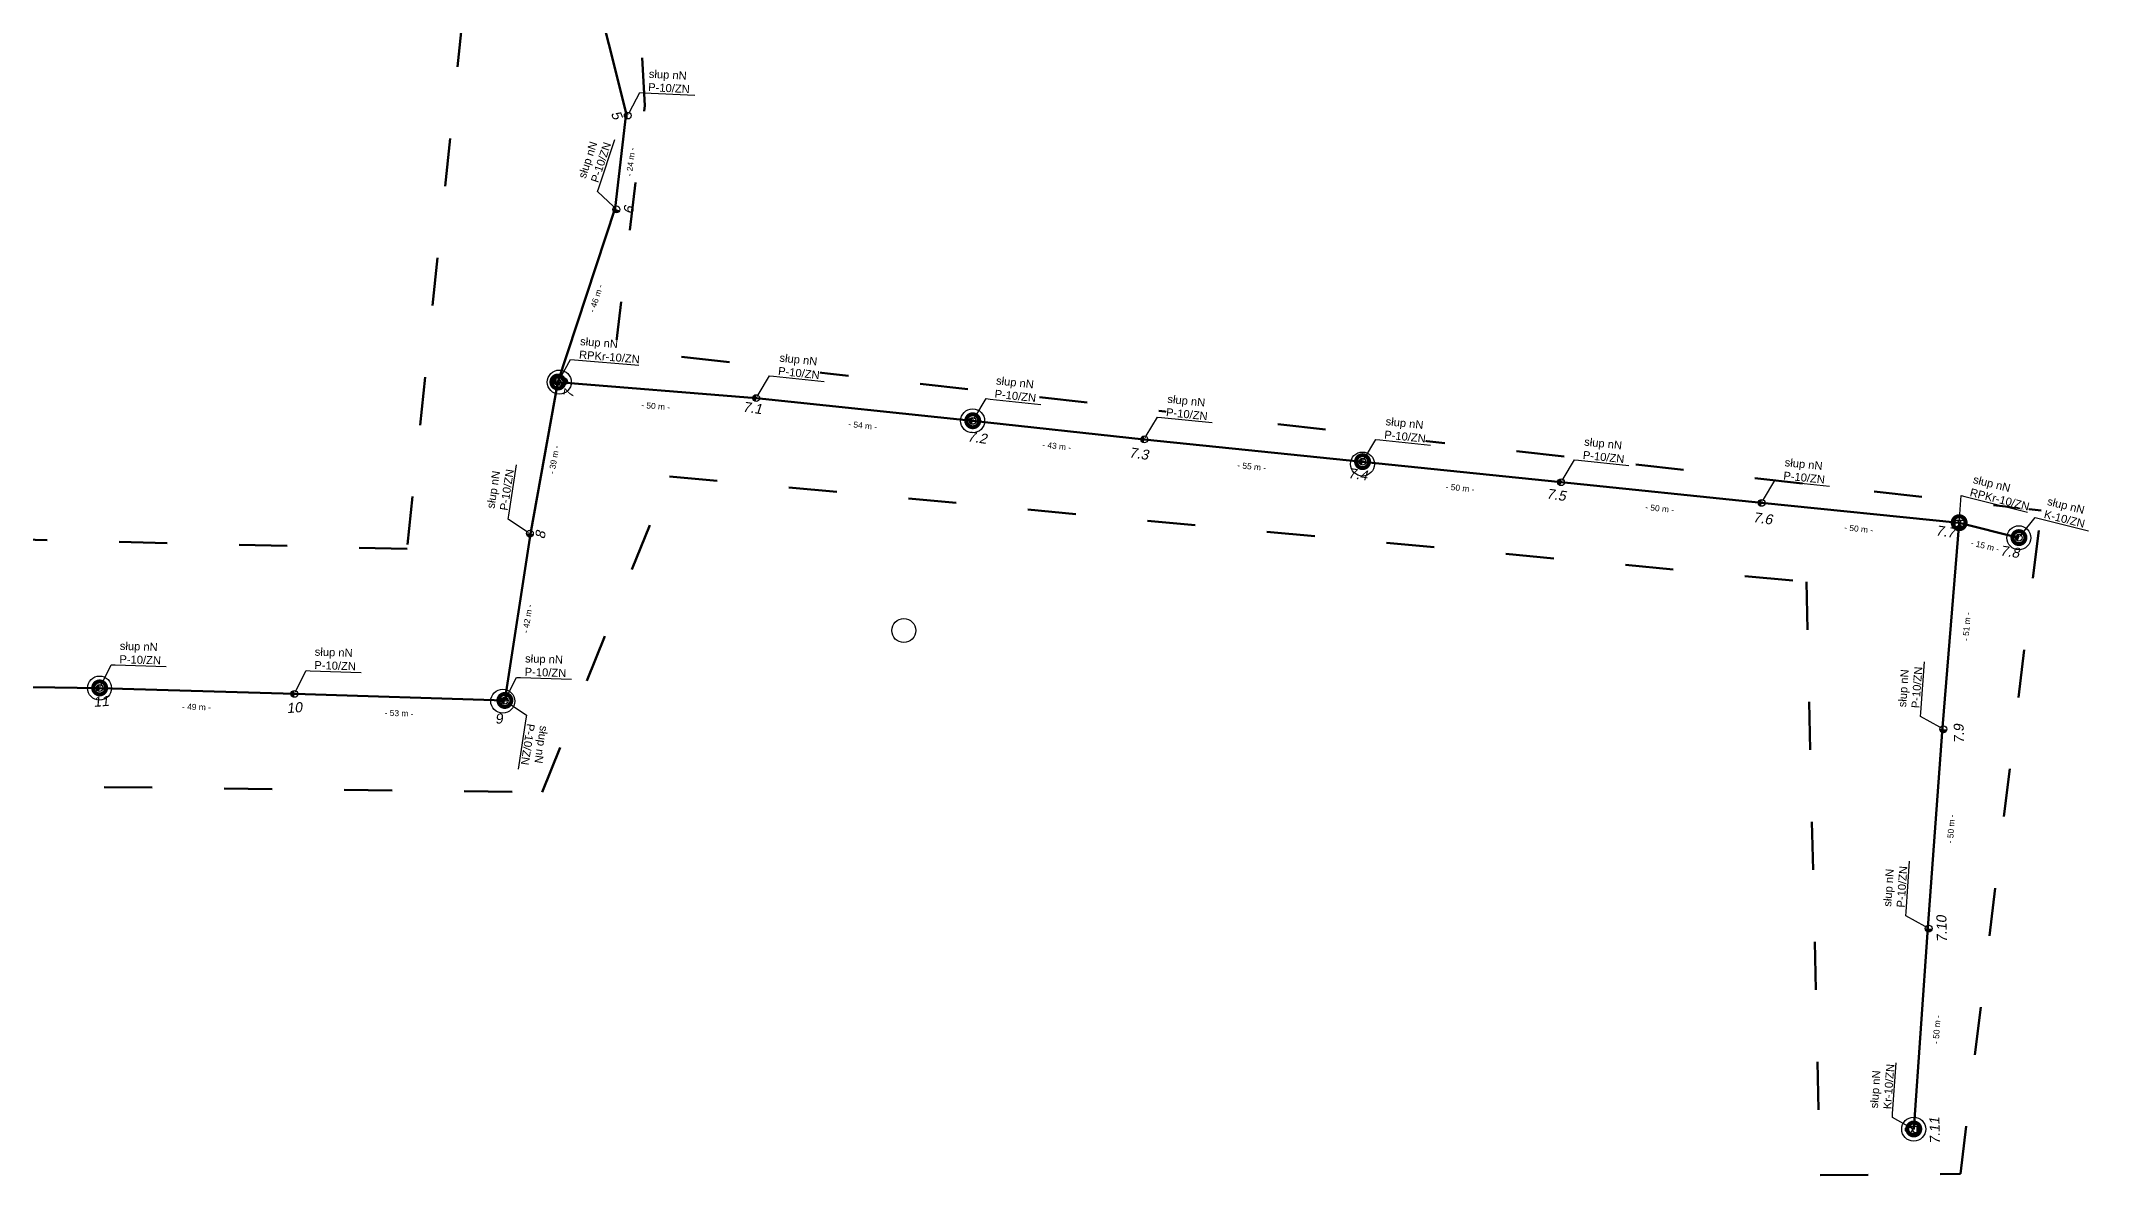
# Model space of a CAD drawing. Header units: metres. Extents: x 5772289 to 7530543, y 5762751 to 5793884.
# Drawn here: x 7527310 to 7527822, y 5787020 to 5787303 of the extents above; entities that cross this region are included whole.
import ezdxf
from ezdxf import colors
from ezdxf.entities.mleader import LeaderData, LeaderLine
from ezdxf.math import Vec2, Vec3

# ---------------------------------------------------------------- set-up
doc = ezdxf.new("R2010")
doc.units = ezdxf.units.M
doc.linetypes.add('GCAD_ISO03W100', pattern=[30, 12, -18])
for name, color, linetype, lineweight in [('!tele', 30, 'Continuous', 50), ('!trafo', 6, 'GCAD_ISO03W100', 50), ('00_Mufa', 3, 'Continuous', 30), ('_numery', 7, 'Continuous', 40)]:
    doc.layers.add(name, color=color, linetype=linetype, lineweight=lineweight)
for name, color, linetype in [('_MM mufy', 3, 'Continuous'), ('_MM opisy', 7, 'Continuous'), ('_MM slupy', 5, 'Continuous'), ('DIM', 7, 'Continuous')]:
    doc.layers.add(name, color=color, linetype=linetype)
doc.styles.get("Standard").update_dxf_attribs({"font": 'arial.ttf'})
doc.dimstyles.new('opis linie', dxfattribs={"dimtxt": 1.5, "dimasz": 0.18, "dimexe": 0.18, "dimexo": 0.0625, "dimgap": 2.5, "dimtad": 4, "dimdec": 0, "dimzin": 0, "dimdsep": 46, "dimtxsty": 'Standard', "dimcen": 0.09, "dimse1": 1, "dimse2": 1, "dimsd1": 1, "dimsd2": 1, "dimclrt": 256, "dimadec": 0, "dimazin": 0, "dimtfac": 1, "dimtdec": 0, "dimtofl": 0, "dimtmove": 0, "dimatfit": 3, "dimfxl": 1, "dimtfill": 1, "dimtolj": 1, "dimtzin": 0, "dimarcsym": 0})

# ---------------------------------------------------------------- blocks, each defined once
blk = doc.blocks.new('ZN')
at = {"layer": '_MM slupy', "transparency": 33554687}
h = blk.add_hatch(color=256, dxfattribs=at)
h.dxf.hatch_style = 1
h.paths.add_polyline_path([(0, -0.86), (0, 0.86, 1)])
at = {"layer": '_MM slupy'}
blk.add_circle((0, 0), 0.857, dxfattribs=at)
blk = doc.blocks.new('*D3201')
at = {"layer": 'DIM', "insert": (7527299.21, 5787137.66), "char_height": 1.5, "attachment_point": 5, "rotation": 359.1397, "bg_fill": 3, "box_fill_scale": 1.1, "bg_fill_color": 9, "bg_fill_true_color": 13158600, "bg_fill_transparency": 0}
blk.add_mtext('\\A1;- 51 m -', dxfattribs=at)
blk = doc.blocks.new('*D3202')
at = {"layer": 'DIM', "insert": (7527348.77, 5787136.55), "char_height": 1.5, "attachment_point": 5, "rotation": 358.2935, "bg_fill": 3, "box_fill_scale": 1.1, "bg_fill_color": 9, "bg_fill_true_color": 13158600, "bg_fill_transparency": 0}
blk.add_mtext('\\A1;- 49 m -', dxfattribs=at)
blk = doc.blocks.new('*D3203')
at = {"layer": 'DIM', "insert": (7527399.41, 5787134.99), "char_height": 1.5, "attachment_point": 5, "rotation": 358.1701, "bg_fill": 3, "box_fill_scale": 1.1, "bg_fill_color": 9, "bg_fill_true_color": 13158600, "bg_fill_transparency": 0}
blk.add_mtext('\\A1;- 53 m -', dxfattribs=at)
blk = doc.blocks.new('*D3286')
at = {"layer": 'DIM', "insert": (7527783.79, 5787055.94), "char_height": 1.5, "attachment_point": 5, "rotation": 86.0243, "bg_fill": 3, "box_fill_scale": 1.1, "bg_fill_color": 9, "bg_fill_true_color": 13158600, "bg_fill_transparency": 0}
blk.add_mtext('\\A1;- 50 m -', dxfattribs=at)
blk = doc.blocks.new('*D3287')
at = {"layer": 'DIM', "insert": (7527787.37, 5787106.1), "char_height": 1.5, "attachment_point": 5, "rotation": 85.8108, "bg_fill": 3, "box_fill_scale": 1.1, "bg_fill_color": 9, "bg_fill_true_color": 13158600, "bg_fill_transparency": 0}
blk.add_mtext('\\A1;- 50 m -', dxfattribs=at)
blk = doc.blocks.new('*D3288')
at = {"layer": 'DIM', "insert": (7527791.28, 5787156.66), "char_height": 1.5, "attachment_point": 5, "rotation": 85.3423, "bg_fill": 3, "box_fill_scale": 1.1, "bg_fill_color": 9, "bg_fill_true_color": 13158600, "bg_fill_transparency": 0}
blk.add_mtext('\\A1;- 51 m -', dxfattribs=at)
blk = doc.blocks.new('*D3289')
at = {"layer": 'DIM', "insert": (7527463.56, 5787211.75), "char_height": 1.5, "attachment_point": 5, "rotation": 355.4072, "bg_fill": 3, "box_fill_scale": 1.1, "bg_fill_color": 9, "bg_fill_true_color": 13158600, "bg_fill_transparency": 0}
blk.add_mtext('\\A1;- 50 m -', dxfattribs=at)
blk = doc.blocks.new('*D3290')
at = {"layer": 'DIM', "insert": (7527515.32, 5787206.92), "char_height": 1.5, "attachment_point": 5, "rotation": 353.996, "bg_fill": 3, "box_fill_scale": 1.1, "bg_fill_color": 9, "bg_fill_true_color": 13158600, "bg_fill_transparency": 0}
blk.add_mtext('\\A1;- 54 m -', dxfattribs=at)
blk = doc.blocks.new('*D3291')
at = {"layer": 'DIM', "insert": (7527563.81, 5787201.76), "char_height": 1.5, "attachment_point": 5, "rotation": 353.8421, "bg_fill": 3, "box_fill_scale": 1.1, "bg_fill_color": 9, "bg_fill_true_color": 13158600, "bg_fill_transparency": 0}
blk.add_mtext('\\A1;- 43 m -', dxfattribs=at)
blk = doc.blocks.new('*D3292')
at = {"layer": 'DIM', "insert": (7527612.55, 5787196.65), "char_height": 1.5, "attachment_point": 5, "rotation": 354.1462, "bg_fill": 3, "box_fill_scale": 1.1, "bg_fill_color": 9, "bg_fill_true_color": 13158600, "bg_fill_transparency": 0}
blk.add_mtext('\\A1;- 55 m -', dxfattribs=at)
blk = doc.blocks.new('*D3293')
at = {"layer": 'DIM', "insert": (7527664.64, 5787191.3), "char_height": 1.5, "attachment_point": 5, "rotation": 354.1324, "bg_fill": 3, "box_fill_scale": 1.1, "bg_fill_color": 9, "bg_fill_true_color": 13158600, "bg_fill_transparency": 0}
blk.add_mtext('\\A1;- 50 m -', dxfattribs=at)
blk = doc.blocks.new('*D3294')
at = {"layer": 'DIM', "insert": (7527714.53, 5787186.17), "char_height": 1.5, "attachment_point": 5, "rotation": 354.1114, "bg_fill": 3, "box_fill_scale": 1.1, "bg_fill_color": 9, "bg_fill_true_color": 13158600, "bg_fill_transparency": 0}
blk.add_mtext('\\A1;- 50 m -', dxfattribs=at)
blk = doc.blocks.new('*D3295')
at = {"layer": 'DIM', "insert": (7527764.28, 5787181.09), "char_height": 1.5, "attachment_point": 5, "rotation": 354.2257, "bg_fill": 3, "box_fill_scale": 1.1, "bg_fill_color": 9, "bg_fill_true_color": 13158600, "bg_fill_transparency": 0}
blk.add_mtext('\\A1;- 50 m -', dxfattribs=at)
blk = doc.blocks.new('*D3296')
at = {"layer": 'DIM', "insert": (7527795.86, 5787176.82), "char_height": 1.5, "attachment_point": 5, "rotation": 345.9836, "bg_fill": 3, "box_fill_scale": 1.1, "bg_fill_color": 9, "bg_fill_true_color": 13158600, "bg_fill_transparency": 0}
blk.add_mtext('\\A1;- 15 m -', dxfattribs=at)
blk = doc.blocks.new('*D3348')
at = {"layer": 'DIM', "insert": (7527431.51, 5787158.6), "char_height": 1.5, "attachment_point": 5, "rotation": 81.2501, "bg_fill": 3, "box_fill_scale": 1.1, "bg_fill_color": 9, "bg_fill_true_color": 13158600, "bg_fill_transparency": 0}
blk.add_mtext('\\A1;- 42 m -', dxfattribs=at)
blk = doc.blocks.new('*D3352')
at = {"layer": 'DIM', "insert": (7527445.78, 5787309.92), "char_height": 1.5, "attachment_point": 5, "rotation": 284.0742, "bg_fill": 3, "box_fill_scale": 1.1, "bg_fill_color": 9, "bg_fill_true_color": 13158600, "bg_fill_transparency": 0}
blk.add_mtext('\\A1;- 53 m -', dxfattribs=at)
blk = doc.blocks.new('*D3353')
at = {"layer": 'DIM', "insert": (7527457.31, 5787272.8), "char_height": 1.5, "attachment_point": 5, "rotation": 83.4639, "bg_fill": 3, "box_fill_scale": 1.1, "bg_fill_color": 9, "bg_fill_true_color": 13158600, "bg_fill_transparency": 0}
blk.add_mtext('\\A1;- 24 m -', dxfattribs=at)
blk = doc.blocks.new('*D3354')
at = {"layer": 'DIM', "insert": (7527448.66, 5787238.69), "char_height": 1.5, "attachment_point": 5, "rotation": 71.6972, "bg_fill": 3, "box_fill_scale": 1.1, "bg_fill_color": 9, "bg_fill_true_color": 13158600, "bg_fill_transparency": 0}
blk.add_mtext('\\A1;- 46 m -', dxfattribs=at)
blk = doc.blocks.new('*D3355')
at = {"layer": 'DIM', "insert": (7527438.14, 5787198.33), "char_height": 1.5, "attachment_point": 5, "rotation": 79.7753, "bg_fill": 3, "box_fill_scale": 1.1, "bg_fill_color": 9, "bg_fill_true_color": 13158600, "bg_fill_transparency": 0}
blk.add_mtext('\\A1;- 39 m -', dxfattribs=at)
blk = doc.blocks.new('R')
at = {"layer": '_MM slupy', "transparency": 33554687}
h = blk.add_hatch(color=256, dxfattribs=at)
h.dxf.hatch_style = 1
h.paths.add_polyline_path([(-0.93, -0.86), (-0.93, 0.86, 1)])
h = blk.add_hatch(color=256, dxfattribs=at)
h.dxf.hatch_style = 1
h.paths.add_polyline_path([(0.93, 0.86), (0.93, -0.86, 1)])
at = {"layer": '_MM slupy'}
for points in [[(-0.93, 0.86), (0.93, 0.86)], [(-0.93, -0.86), (0.93, -0.86)]]:
    blk.add_lwpolyline(points, dxfattribs=at)
for centre in [(-0.93, 0), (0.93, 0)]:
    blk.add_circle(centre, 0.857, dxfattribs=at)
blk = doc.blocks.new('mufa')
at = {"layer": '_MM mufy'}
h = blk.add_hatch(color=256, dxfattribs=at)
h.dxf.hatch_style = 1
h.paths.add_polyline_path([(2.15, 0.12, 1), (-2.1, -0.05, 1)])
h.paths.add_polyline_path([(-1.1, -0.01, -1), (1.15, 0.08, -1)], flags=16)
h.paths.add_polyline_path([(-0.83, 0, -1), (0.88, 0.07, -1)], flags=0)
blk = doc.blocks.new('q')
at = {"layer": '_MM slupy'}
blk.add_blockref('ZN', (0, 0), dxfattribs=at)
at = {"layer": '_MM opisy'}
ml = blk.add_multileader_mtext('Standard', dxfattribs=at)
ml.set_content('\\pxql;słup nN\\PP-10/ZN', color=256)
ml.set_leader_properties()
ml.build(insert=Vec2(0, 0))
ml.multileader.update_dxf_attribs({"has_text_frame": 1, "text_left_attachment_type": 5, "text_right_attachment_type": 5, "dogleg_length": 1, "arrow_head_size": 1})
ctx = ml.context
ctx.base_point, ctx.char_height, ctx.arrow_head_size, ctx.landing_gap_size, ctx.plane_origin = Vec3(3.75, 5.9), 2, 1, 1, Vec3(1.72, -1.42)
ctx.left_attachment, ctx.right_attachment = 5, 5
notes = []
notes.append((ctx, [(0, (1, 1, 0), (2.75, 5.9), (1, 0), 1, [(0, [(0, 0), (2.75, 5.9)], 0, [])])]))
ctx.mtext.insert, ctx.mtext.flow_direction = Vec3(4.75, 11.7), 5
ctx.mtext.has_bg_fill, ctx.mtext.bg_color, ctx.mtext.bg_scale_factor, ctx.mtext.bg_transparency, ctx.mtext.use_window_bg_color = 1, -1023410175, 1, 0, 1
for ctx, leaders in notes:
    for number, flags, end, landing, length, lines in leaders:
        leader = LeaderData()
        leader.index, (leader.has_last_leader_line, leader.has_dogleg_vector, leader.attachment_direction) = number, flags
        leader.last_leader_point, leader.dogleg_vector, leader.dogleg_length = Vec3(end), Vec3(landing), length
        for number, points, colour, breaks in lines:
            line = LeaderLine()
            line.index, line.vertices, line.color, line.breaks = number, Vec3.list(points), colors.encode_raw_color(colour), breaks
            leader.lines.append(line)
        ctx.leaders.append(leader)

msp = doc.modelspace()

# ---------------------------------------------------------------- linework, layer by layer
at = {"layer": '!trafo'}
for points in [[(7527145.73, 5787118.64), (7527435.17, 5787115.27), (7527466.99, 5787194.19), (7527751.2, 5787167.86), (7527754.62, 5787019.56), (7527789.7, 5787019.83), (7527809.89, 5787185.7), (7527453.53, 5787225.94), (7527460.87, 5787286.88), (7527454.12, 5787411.35), (7527664.24, 5787513.03), (7527726.83, 5787566.72), (7527704.04, 5787595.41), (7527633.7, 5787560.37), (7527526.95, 5787505.09), (7527462.39, 5787486.95), (7527047.63, 5787505.52)], [(7527303.72, 5787451.8), (7527331.29, 5787450.01), (7527316.79, 5787306.55), (7527373.14, 5787316.74), (7527371.45, 5787436.22), (7527427.8, 5787427.83), (7527401.42, 5787176.07), (7527278.54, 5787179.07)]]:
    msp.add_lwpolyline(points, dxfattribs=at)
at = {"layer": '00_Mufa'}
for centre in [(7527439.47, 5787217.77), (7527542.79, 5787208.07), (7527640.23, 5787197.29), (7527804.31, 5787178.86), (7527525.57, 5787155.67), (7527324.54, 5787141.29), (7527425.33, 5787138.01), (7527778.03, 5787031.04)]:
    msp.add_circle(centre, 3, dxfattribs=at)

# ---------------------------------------------------------------- next in the draw order: block references
for p, rotation in [((7527456.58, 5787284.39), 357.1552486279961), ((7527488.69, 5787213.76), 353.9959557666495), ((7527542.79, 5787208.07), 353.8420620738489), ((7527585.69, 5787203.44), 354.1461991710294), ((7527640.23, 5787197.85), 354.1324487911801), ((7527689.87, 5787192.75), 354.1113659011265), ((7527740.01, 5787187.58), 354.2257386540888), ((7527432.11, 5787179.89), 81.2501160975794), ((7527324.54, 5787141.29), 358.2934515214639), ((7527373.25, 5787139.84), 358.1700863608103), ((7527425.83, 5787138.16), 358.1700863608103), ((7527785.44, 5787130.99), 85.81080230718017), ((7527781.75, 5787081.18), 86.02433740628351)]:
    msp.add_blockref('q', p, dxfattribs=dict(rotation=rotation))

# ---------------------------------------------------------------- next in the draw order: linework, layer by layer
at = {"layer": '!tele'}
for points in [[(7527439.08, 5787217.75), (7527488.69, 5787213.76), (7527542.79, 5787208.07), (7527585.69, 5787203.44), (7527640.23, 5787197.85), (7527689.87, 5787192.75), (7527740.01, 5787187.58), (7527789.37, 5787182.59), (7527804.31, 5787178.86)], [(7527789.37, 5787182.59), (7527785.19, 5787131.39), (7527781.53, 5787081.39), (7527778.03, 5787031.04)]]:
    msp.add_lwpolyline(points, dxfattribs=at)

# ---------------------------------------------------------------- next in the draw order: block references
for p, rotation in [((7527453.74, 5787260.95), 71.69723665728215), ((7527425.83, 5787138.16), 261.2501160975794)]:
    msp.add_blockref('q', p, dxfattribs=dict(rotation=rotation))

# ---------------------------------------------------------------- next in the draw order: linework, layer by layer
msp.add_lwpolyline([(7527031.1, 5787148.57), (7527076.83, 5787147.38), (7527128.23, 5787146.21), (7527179.91, 5787144.73), (7527228.65, 5787143.24), (7527274, 5787142.05), (7527324.54, 5787141.29), (7527373.25, 5787139.84), (7527425.83, 5787138.16), (7527432.24, 5787179.81), (7527439.08, 5787217.75), (7527453.46, 5787261.21), (7527456.18, 5787284.95), (7527443.17, 5787336.84), (7527442.72, 5787368.08), (7527443.05, 5787398.44), (7527443.22, 5787431.45)], dxfattribs=at)

# ---------------------------------------------------------------- next in the draw order: dimensions: what is measured, and where the dimension line sits
at = {"layer": 'DIM'}
dim = msp.add_aligned_dim(p1=(7527778.03, 5787031.04), p2=(7527781.53, 5787081.39), distance=-0.75, dimstyle='opis linie', override={"dimpost": '- <> m -'}, dxfattribs=at)
dim.commit()
dim.dimension.update_dxf_attribs({"geometry": '*D3286', "text_midpoint": (7527783.79, 5787055.94)})

# ---------------------------------------------------------------- next in the draw order: texts
at = {"layer": '_numery', "oblique": 10}
msp.add_text('7.11', height=2.5, rotation=91.2931, dxfattribs=at).set_placement((7527784.6, 5787027.29))

# ---------------------------------------------------------------- next in the draw order: dimensions: what is measured, and where the dimension line sits
at = {"layer": 'DIM'}
for p1, p2, picture, middle in [((7527443.17, 5787336.84), (7527456.18, 5787284.95), '*D3352', (7527445.78, 5787309.92)), ((7527439.08, 5787217.75), (7527488.69, 5787213.76), '*D3289', (7527463.56, 5787211.75)), ((7527274, 5787142.05), (7527324.54, 5787141.29), '*D3201', (7527299.21, 5787137.66)), ((7527781.53, 5787081.39), (7527785.19, 5787131.39), '*D3287', (7527787.37, 5787106.1))]:
    dim = msp.add_aligned_dim(p1=p1, p2=p2, distance=-0.75, dimstyle='opis linie', override={"dimpost": '- <> m -'}, dxfattribs=at)
    dim.commit()
    dim.dimension.update_dxf_attribs({"geometry": picture, "text_midpoint": middle})

# ---------------------------------------------------------------- next in the draw order: leaders
at = {"layer": '_MM opisy'}
ml = msp.add_multileader_mtext('Standard', dxfattribs=at)
ml.set_content('\\pxql;słup nN\\PKr-10/ZN', color=256)
ml.set_leader_properties()
ml.build(insert=Vec2(0, 0))
ml.multileader.update_dxf_attribs({"has_text_frame": 1, "text_left_attachment_type": 5, "text_right_attachment_type": 5, "dogleg_length": 1, "arrow_head_size": 1})
ctx = ml.context
ctx.base_point, ctx.char_height, ctx.arrow_head_size, ctx.landing_gap_size, ctx.plane_origin, ctx.plane_x_axis, ctx.plane_y_axis = Vec3(7527772.76, 5787034.94), 2, 1, 1, Vec3(7527779.93, 5787032.4), Vec3(0.069333, 0.997594), Vec3(-0.997594, 0.069333)
ctx.left_attachment, ctx.right_attachment = 5, 5
notes = []
notes.append((ctx, [(0, (1, 1, 0), (7527772.69, 5787033.94), (0.069333, 0.997594), 1, [(0, [(7527778.39, 5787030.78), (7527772.69, 5787033.94)], 0, [])])]))
ctx.mtext.insert, ctx.mtext.text_direction, ctx.mtext.flow_direction = Vec3(7527767.08, 5787036.33), Vec3(0.069333, 0.997594), 5
ctx.mtext.has_bg_fill, ctx.mtext.bg_color, ctx.mtext.bg_scale_factor, ctx.mtext.bg_transparency, ctx.mtext.use_window_bg_color = 1, -1023410175, 1, 0, 1
for ctx, leaders in notes:
    for number, flags, end, landing, length, lines in leaders:
        leader = LeaderData()
        leader.index, (leader.has_last_leader_line, leader.has_dogleg_vector, leader.attachment_direction) = number, flags
        leader.last_leader_point, leader.dogleg_vector, leader.dogleg_length = Vec3(end), Vec3(landing), length
        for number, points, colour, breaks in lines:
            line = LeaderLine()
            line.index, line.vertices, line.color, line.breaks = number, Vec3.list(points), colors.encode_raw_color(colour), breaks
            leader.lines.append(line)
        ctx.leaders.append(leader)

# ---------------------------------------------------------------- next in the draw order: block references
at = {"color": 5, "lineweight": 70}
msp.add_blockref('mufa', (7527778.03, 5787031.04), dxfattribs=at)
msp.add_blockref('R', (7527777.73, 5787030.93))

# ---------------------------------------------------------------- next in the draw order: texts
at = {"layer": '_numery', "oblique": 10}
msp.add_text('7.10', height=2.5, rotation=91.2931, dxfattribs=at).set_placement((7527786.34, 5787077.69))

# ---------------------------------------------------------------- next in the draw order: dimensions: what is measured, and where the dimension line sits
at = {"layer": 'DIM'}
for p1, p2, picture, middle in [((7527456.18, 5787284.95), (7527453.46, 5787261.21), '*D3353', (7527457.31, 5787272.8)), ((7527488.69, 5787213.76), (7527542.79, 5787208.07), '*D3290', (7527515.32, 5787206.92)), ((7527785.19, 5787131.39), (7527789.37, 5787182.59), '*D3288', (7527791.28, 5787156.66)), ((7527324.54, 5787141.29), (7527373.25, 5787139.84), '*D3202', (7527348.77, 5787136.55))]:
    dim = msp.add_aligned_dim(p1=p1, p2=p2, distance=-0.75, dimstyle='opis linie', override={"dimpost": '- <> m -'}, dxfattribs=at)
    dim.commit()
    dim.dimension.update_dxf_attribs({"geometry": picture, "text_midpoint": middle})

# ---------------------------------------------------------------- next in the draw order: block references
at = {"color": 5, "lineweight": 70}
msp.add_blockref('mufa', (7527324.54, 5787141.29), dxfattribs=at)

# ---------------------------------------------------------------- next in the draw order: texts
at = {"layer": '_numery', "oblique": 10}
for s, rotation, p in [('5', 291.9644, (7527452.32, 5787284.95)), ('7.1', 351.8308, (7527485.19, 5787210.43)), ('11', 4.1366, (7527323.09, 5787136.57)), ('7.9', 91.2931, (7527790.62, 5787127.45))]:
    msp.add_text(s, height=2.5, rotation=rotation, dxfattribs=at).set_placement(p)

# ---------------------------------------------------------------- next in the draw order: dimensions: what is measured, and where the dimension line sits
at = {"layer": 'DIM'}
for p1, p2, picture, middle in [((7527453.46, 5787261.21), (7527439.08, 5787217.75), '*D3354', (7527448.66, 5787238.69)), ((7527542.79, 5787208.07), (7527585.69, 5787203.44), '*D3291', (7527563.81, 5787201.76)), ((7527373.25, 5787139.84), (7527425.83, 5787138.16), '*D3203', (7527399.41, 5787134.99))]:
    dim = msp.add_aligned_dim(p1=p1, p2=p2, distance=-0.75, dimstyle='opis linie', override={"dimpost": '- <> m -'}, dxfattribs=at)
    dim.commit()
    dim.dimension.update_dxf_attribs({"geometry": picture, "text_midpoint": middle})

# ---------------------------------------------------------------- next in the draw order: block references
at = {"color": 5, "lineweight": 70}
msp.add_blockref('mufa', (7527542.79, 5787208.07), dxfattribs=at)

# ---------------------------------------------------------------- next in the draw order: texts
at = {"layer": '_numery', "oblique": 10}
for s, rotation, p in [('6', 78.7144, (7527457.81, 5787259.63)), ('7.2', 351.8308, (7527541.38, 5787203)), ('10', 4.1366, (7527371.4, 5787135.02)), ('9', 4.1366, (7527423.49, 5787132.34))]:
    msp.add_text(s, height=2.5, rotation=rotation, dxfattribs=at).set_placement(p)

# ---------------------------------------------------------------- next in the draw order: dimensions: what is measured, and where the dimension line sits
at = {"layer": 'DIM'}
for p1, p2, picture, middle in [((7527585.69, 5787203.44), (7527640.23, 5787197.85), '*D3292', (7527612.55, 5787196.65)), ((7527432.24, 5787179.81), (7527425.83, 5787138.16), '*D3348', (7527431.51, 5787158.6))]:
    dim = msp.add_aligned_dim(p1=p1, p2=p2, distance=-0.75, dimstyle='opis linie', override={"dimpost": '- <> m -'}, dxfattribs=at)
    dim.commit()
    dim.dimension.update_dxf_attribs({"geometry": picture, "text_midpoint": middle})

# ---------------------------------------------------------------- next in the draw order: block references
at = {"color": 5, "lineweight": 70}
msp.add_blockref('mufa', (7527425.83, 5787138.16), dxfattribs=at)

# ---------------------------------------------------------------- next in the draw order: texts
at = {"layer": '_numery', "oblique": 10}
msp.add_text('7.3', height=2.5, rotation=351.8308, dxfattribs=at).set_placement((7527581.79, 5787199))

# ---------------------------------------------------------------- next in the draw order: dimensions: what is measured, and where the dimension line sits
at = {"layer": 'DIM'}
for p1, p2, picture, middle in [((7527439.08, 5787217.75), (7527432.24, 5787179.81), '*D3355', (7527438.14, 5787198.33)), ((7527640.23, 5787197.85), (7527689.87, 5787192.75), '*D3293', (7527664.64, 5787191.3))]:
    dim = msp.add_aligned_dim(p1=p1, p2=p2, distance=-0.75, dimstyle='opis linie', override={"dimpost": '- <> m -'}, dxfattribs=at)
    dim.commit()
    dim.dimension.update_dxf_attribs({"geometry": picture, "text_midpoint": middle})

# ---------------------------------------------------------------- next in the draw order: block references
at = {"color": 5, "lineweight": 70}
msp.add_blockref('mufa', (7527640.23, 5787197.85), dxfattribs=at)

# ---------------------------------------------------------------- next in the draw order: texts
at = {"layer": '_numery', "oblique": 10}
for s, rotation, p in [('7.4', 351.8308, (7527636.56, 5787193.85)), ('8', 78.7144, (7527435.76, 5787178.41))]:
    msp.add_text(s, height=2.5, rotation=rotation, dxfattribs=at).set_placement(p)

# ---------------------------------------------------------------- next in the draw order: dimensions: what is measured, and where the dimension line sits
at = {"layer": 'DIM'}
dim = msp.add_aligned_dim(p1=(7527689.87, 5787192.75), p2=(7527740.01, 5787187.58), distance=-0.75, dimstyle='opis linie', override={"dimpost": '- <> m -'}, dxfattribs=at)
dim.commit()
dim.dimension.update_dxf_attribs({"geometry": '*D3294', "text_midpoint": (7527714.53, 5787186.17)})

# ---------------------------------------------------------------- next in the draw order: leaders
at = {"layer": '_MM opisy'}
ml = msp.add_multileader_mtext('Standard', dxfattribs=at)
ml.set_content('\\pxql;słup nN\\PRPKr-10/ZN', color=256)
ml.set_leader_properties()
ml.build(insert=Vec2(0, 0))
ml.multileader.update_dxf_attribs({"has_text_frame": 1, "text_left_attachment_type": 5, "text_right_attachment_type": 5, "dogleg_length": 1, "arrow_head_size": 1})
ctx = ml.context
ctx.base_point, ctx.char_height, ctx.arrow_head_size, ctx.landing_gap_size, ctx.plane_origin, ctx.plane_x_axis, ctx.plane_y_axis = Vec3(7527443.3, 5787223.33), 2, 1, 1, Vec3(7527440.68, 5787216.19), Vec3(0.996789, -0.080073), Vec3(0.080073, 0.996789)
ctx.left_attachment, ctx.right_attachment = 5, 5
notes = []
notes.append((ctx, [(0, (1, 1, 0), (7527442.3, 5787223.41), (0.996789, -0.080073), 1, [(0, [(7527439.08, 5787217.75), (7527442.3, 5787223.41)], 0, [])])]))
ctx.mtext.insert, ctx.mtext.text_direction, ctx.mtext.flow_direction = Vec3(7527444.76, 5787229), Vec3(0.996789, -0.080073), 5
ctx.mtext.has_bg_fill, ctx.mtext.bg_color, ctx.mtext.bg_scale_factor, ctx.mtext.bg_transparency, ctx.mtext.use_window_bg_color = 1, -1023410175, 1, 0, 1
for ctx, leaders in notes:
    for number, flags, end, landing, length, lines in leaders:
        leader = LeaderData()
        leader.index, (leader.has_last_leader_line, leader.has_dogleg_vector, leader.attachment_direction) = number, flags
        leader.last_leader_point, leader.dogleg_vector, leader.dogleg_length = Vec3(end), Vec3(landing), length
        for number, points, colour, breaks in lines:
            line = LeaderLine()
            line.index, line.vertices, line.color, line.breaks = number, Vec3.list(points), colors.encode_raw_color(colour), breaks
            leader.lines.append(line)
        ctx.leaders.append(leader)

# ---------------------------------------------------------------- next in the draw order: block references
at = {"color": 5, "lineweight": 70}
msp.add_blockref('mufa', (7527439.08, 5787217.75), dxfattribs=at)
msp.add_blockref('R', (7527439.75, 5787217.94))

# ---------------------------------------------------------------- next in the draw order: texts
at = {"layer": '_numery', "oblique": 10}
for s, rotation, p in [('7', 78.7144, (7527442.81, 5787213.63)), ('7.5', 351.8308, (7527686.12, 5787188.71))]:
    msp.add_text(s, height=2.5, rotation=rotation, dxfattribs=at).set_placement(p)

# ---------------------------------------------------------------- next in the draw order: dimensions: what is measured, and where the dimension line sits
at = {"layer": 'DIM'}
dim = msp.add_aligned_dim(p1=(7527740.01, 5787187.58), p2=(7527789.37, 5787182.59), distance=-0.75, dimstyle='opis linie', override={"dimpost": '- <> m -'}, dxfattribs=at)
dim.commit()
dim.dimension.update_dxf_attribs({"geometry": '*D3295', "text_midpoint": (7527764.28, 5787181.09)})

# ---------------------------------------------------------------- next in the draw order: texts
at = {"layer": '_numery', "oblique": 10}
msp.add_text('7.6', height=2.5, rotation=351.8308, dxfattribs=at).set_placement((7527737.74, 5787182.82))

# ---------------------------------------------------------------- next in the draw order: dimensions: what is measured, and where the dimension line sits
at = {"layer": 'DIM'}
dim = msp.add_aligned_dim(p1=(7527789.37, 5787182.59), p2=(7527804.31, 5787178.86), distance=-0.75, dimstyle='opis linie', override={"dimpost": '- <> m -'}, dxfattribs=at)
dim.commit()
dim.dimension.update_dxf_attribs({"geometry": '*D3296', "text_midpoint": (7527795.86, 5787176.82)})

# ---------------------------------------------------------------- next in the draw order: leaders
at = {"layer": '_MM opisy'}
ml = msp.add_multileader_mtext('Standard', dxfattribs=at)
ml.set_content('\\pxql;słup nN\\PRPKr-10/ZN', color=256)
ml.set_leader_properties()
ml.build(insert=Vec2(0, 0))
ml.multileader.update_dxf_attribs({"has_text_frame": 1, "text_left_attachment_type": 5, "text_right_attachment_type": 5, "dogleg_length": 1, "arrow_head_size": 1})
ctx = ml.context
ctx.base_point, ctx.char_height, ctx.arrow_head_size, ctx.landing_gap_size, ctx.plane_origin, ctx.plane_x_axis, ctx.plane_y_axis = Vec3(7527790.83, 5787189.15), 2, 1, 1, Vec3(7527790.69, 5787180.79), Vec3(0.970227, -0.242199), Vec3(0.242199, 0.970227)
ctx.left_attachment, ctx.right_attachment = 5, 5
notes = []
notes.append((ctx, [(0, (1, 1, 0), (7527789.86, 5787189.39), (0.970227, -0.242199), 1, [(0, [(7527789.37, 5787182.59), (7527789.86, 5787189.39)], 0, [])])]))
ctx.mtext.insert, ctx.mtext.text_direction, ctx.mtext.flow_direction = Vec3(7527793.2, 5787194.5), Vec3(0.970227, -0.242199), 5
ctx.mtext.has_bg_fill, ctx.mtext.bg_color, ctx.mtext.bg_scale_factor, ctx.mtext.bg_transparency, ctx.mtext.use_window_bg_color = 1, -1023410175, 1, 0, 1
for ctx, leaders in notes:
    for number, flags, end, landing, length, lines in leaders:
        leader = LeaderData()
        leader.index, (leader.has_last_leader_line, leader.has_dogleg_vector, leader.attachment_direction) = number, flags
        leader.last_leader_point, leader.dogleg_vector, leader.dogleg_length = Vec3(end), Vec3(landing), length
        for number, points, colour, breaks in lines:
            line = LeaderLine()
            line.index, line.vertices, line.color, line.breaks = number, Vec3.list(points), colors.encode_raw_color(colour), breaks
            leader.lines.append(line)
        ctx.leaders.append(leader)

# ---------------------------------------------------------------- next in the draw order: block references
at = {"color": 5, "lineweight": 70}
msp.add_blockref('mufa', (7527789.37, 5787182.59), dxfattribs=at)
msp.add_blockref('R', (7527789.49, 5787182.43))
at = {"layer": '_MM slupy', "rotation": 345.9836442193422}
msp.add_blockref('ZN', (7527804.31, 5787178.86), dxfattribs=at)

# ---------------------------------------------------------------- next in the draw order: texts
at = {"layer": '_numery', "oblique": 10}
msp.add_text('7.7', height=2.5, rotation=351.8308, dxfattribs=at).set_placement((7527783.41, 5787179.51))

# ---------------------------------------------------------------- next in the draw order: leaders
at = {"layer": '_MM opisy'}
ml = msp.add_multileader_mtext('Standard', dxfattribs=at)
ml.set_content('\\pxql;słup nN\\PK-10/ZN', color=256)
ml.set_leader_properties()
ml.build(insert=Vec2(0, 0))
ml.multileader.update_dxf_attribs({"has_text_frame": 1, "text_left_attachment_type": 5, "text_right_attachment_type": 5, "dogleg_length": 1, "arrow_head_size": 1})
ctx = ml.context
ctx.base_point, ctx.char_height, ctx.arrow_head_size, ctx.landing_gap_size, ctx.plane_origin, ctx.plane_x_axis, ctx.plane_y_axis = Vec3(7527809.38, 5787183.67), 2, 1, 1, Vec3(7527805.63, 5787177.06), Vec3(0.970227, -0.242199), Vec3(0.242199, 0.970227)
ctx.left_attachment, ctx.right_attachment = 5, 5
notes = []
notes.append((ctx, [(0, (1, 1, 0), (7527808.41, 5787183.92), (0.970227, -0.242199), 1, [(0, [(7527804.31, 5787178.86), (7527808.41, 5787183.92)], 0, [])])]))
ctx.mtext.insert, ctx.mtext.text_direction, ctx.mtext.flow_direction = Vec3(7527811.74, 5787189.03), Vec3(0.970227, -0.242199), 5
ctx.mtext.has_bg_fill, ctx.mtext.bg_color, ctx.mtext.bg_scale_factor, ctx.mtext.bg_transparency, ctx.mtext.use_window_bg_color = 1, -1023410175, 1, 0, 1
for ctx, leaders in notes:
    for number, flags, end, landing, length, lines in leaders:
        leader = LeaderData()
        leader.index, (leader.has_last_leader_line, leader.has_dogleg_vector, leader.attachment_direction) = number, flags
        leader.last_leader_point, leader.dogleg_vector, leader.dogleg_length = Vec3(end), Vec3(landing), length
        for number, points, colour, breaks in lines:
            line = LeaderLine()
            line.index, line.vertices, line.color, line.breaks = number, Vec3.list(points), colors.encode_raw_color(colour), breaks
            leader.lines.append(line)
        ctx.leaders.append(leader)

# ---------------------------------------------------------------- next in the draw order: block references
at = {"color": 5, "lineweight": 70}
msp.add_blockref('mufa', (7527804.31, 5787178.86), dxfattribs=at)

# ---------------------------------------------------------------- next in the draw order: texts
at = {"layer": '_numery', "oblique": 10}
msp.add_text('7.8', height=2.5, rotation=351.8308, dxfattribs=at).set_placement((7527799.51, 5787174.47))

doc.saveas('drawing.dxf')
